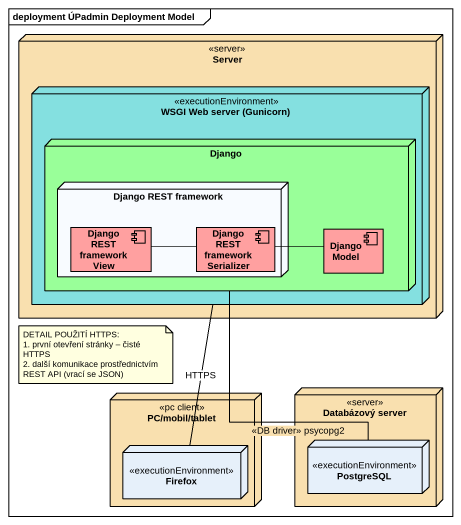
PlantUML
@startuml
mainframe deployment ÚPadmin Deployment Model
node Server <<server>> #F9E0AF {
  node "WSGI Web server (Gunicorn)" as WSGI_Web_server_Gunicorn <<executionEnvironment>> #84E0E0 {
    node Django #99FF99 {
      node "Django REST framework" as Django_REST_framework {
        component "Django REST framework View" as Django_REST_framework_View #FFA0A0
        component "Django REST framework Serializer" as Django_REST_framework_2 #FFA0A0
      }
      component "Django Model" as Django_Model #FFA0A0
    }
  }
}
node "PC/mobil/tablet" as PC_mobil_tablet <<pc client>> #F9E0AF {
  node Firefox <<executionEnvironment>>
}
node "Databázový server" as Databázový_server <<server>> #F9E0AF {
  node PostgreSQL <<executionEnvironment>>
}
Django -- PostgreSQL : <<DB driver>> psycopg2
Django_REST_framework_View -right- Django_REST_framework_2
Django_REST_framework_2 -right- Django_Model
Firefox -up- WSGI_Web_server_Gunicorn : HTTPS
note as N1
  DETAIL POUŽITÍ HTTPS:
  1. první otevření stránky – čisté HTTPS
  2. další komunikace prostřednictvím REST API (vrací se JSON)
end note
@enduml
